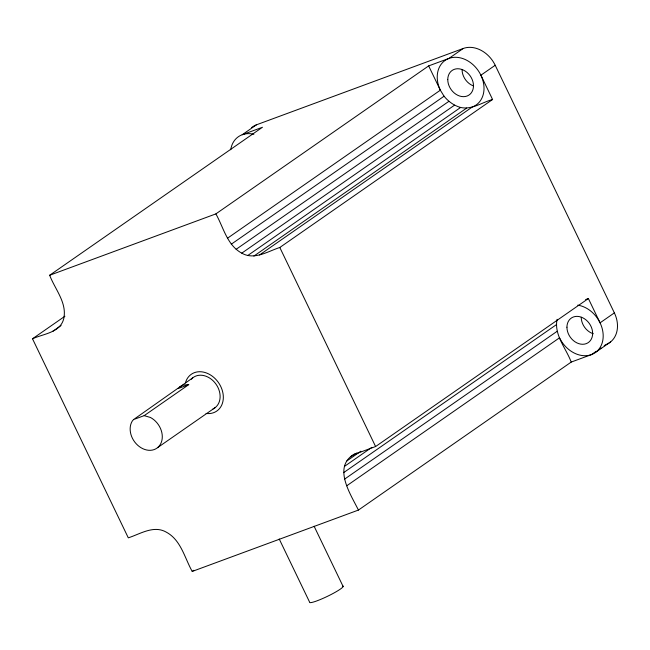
<?xml version="1.0" encoding="UTF-8"?>
<svg xmlns="http://www.w3.org/2000/svg" width="650" height="650" viewBox="0 0 650 650"><rect width="100%" height="100%" fill="white"/><g stroke="black" fill="none" stroke-linecap="round" stroke-linejoin="round"><path stroke-width="0.97" d="M64.919 316.233L32.5 338.78L128.302 537.834C140.319 533.967 153.725 524.883 166.335 532.171C181.041 540.093 184.616 557.968 192.221 571.431L358.426 510.071C350.781 494.471 331.988 466.741 354.632 453.895M358.426 510.071L571.204 362.082C566.101 348.286 553.865 335.018 557.082 319.329M133.583 419.551L132.308 421.005A18.647 14.666 55.2 0 0 139.417 446.656A18.647 14.666 55.2 0 0 161.322 442.349A18.647 14.666 55.2 0 0 150.394 417.454L144.154 415.651L133.583 419.551L192.692 377.877M604.191 345.751L605.784 344.646A27.154 21.352 55.2 0 0 614.372 312.886L495.202 65.268A27.154 21.352 55.2 0 0 463.247 48.474L256.49 124.8L242.182 134.745L262.454 127.262L49.676 275.251C54.974 289.274 67.356 302.892 63.692 318.89C60.109 332.8 43.396 333.775 32.5 338.78M49.676 275.251L215.881 213.891L428.659 65.902L448.939 58.419L463.247 48.474M52.772 331.297L61.084 325.512M227.573 238.168L440.351 90.188A27.154 21.352 55.2 0 1 448.939 58.419A27.154 21.352 55.2 0 1 480.894 75.213L492.586 99.499L279.809 247.479C267.784 251.347 254.377 260.439 241.776 253.151C227.061 245.229 223.486 227.346 215.881 213.891M231.286 244.197L444.064 96.216C448.354 101.506 453.993 105.641 460.606 107.469C471.933 110.013 482.081 102.302 492.586 99.499M495.202 65.268L480.894 75.213A27.154 21.352 55.2 0 1 472.306 106.982L259.529 254.971M236.129 249.307L448.906 101.327M241.776 253.151L454.553 105.162M247.829 255.458L460.606 107.469M253.882 256.076L466.659 108.095M144.154 415.651L188.809 384.597L182.853 385.141L179.522 387.043M157.576 447.655L215.41 407.436M350.48 456.788L356.988 452.863M346.759 461.021L360.888 451.189M192.221 571.431L193.879 570.269M344.419 466.424L371.841 447.346M355.331 454.025L375.602 446.534L588.38 298.553L600.064 322.831L614.372 312.886M343.614 472.648L556.392 324.659M344.411 479.245L557.188 331.264M346.743 485.786L559.52 337.805A27.154 21.352 55.2 0 0 588.413 355.428A27.154 21.352 55.2 0 0 602.566 330.119A27.154 21.352 55.2 0 0 577.777 305.151M596.245 351.284L591.476 354.599L571.204 362.082M599.43 349.074L601.014 347.969M596.326 351.837L610.634 341.884M178.246 388.497L187.931 384.922M585.617 299.569L588.38 298.553M444.064 96.216L440.351 90.188L428.659 65.902M279.809 247.479L375.602 446.534M314.113 526.24L343.143 586.552M279.216 538.988L309.562 602.038A18.647 2.308 -25.7 0 0 328.055 596.034A18.647 2.308 -25.7 0 0 342.55 585.951M251.639 127.562A27.154 21.352 55.2 0 1 256.49 124.8M473.241 85.841A14.918 11.732 55.2 0 1 462.069 69.639M593.255 333.751A14.918 11.732 55.2 0 1 581.238 317.257M230.726 149.744A27.154 21.352 55.2 0 1 253.882 134.257M191.311 379.218A18.647 14.666 55.2 0 1 215.792 383.866A18.647 14.666 55.2 0 1 212.964 408.964M185.429 382.866A22.384 17.599 55.2 0 1 206.749 373.092A22.384 17.599 55.2 0 1 223.332 397.678A22.384 17.599 55.2 0 1 206.05 413.449M447.769 79.593A14.918 11.732 55.2 0 0 467.041 96.046A14.918 11.732 55.2 0 0 467.058 72.467A14.918 11.732 55.2 0 0 447.769 79.593M566.938 327.21A14.918 11.732 55.2 0 0 586.211 343.663A14.918 11.732 55.2 0 0 586.227 320.084A14.918 11.732 55.2 0 0 566.938 327.21"/></g></svg>
